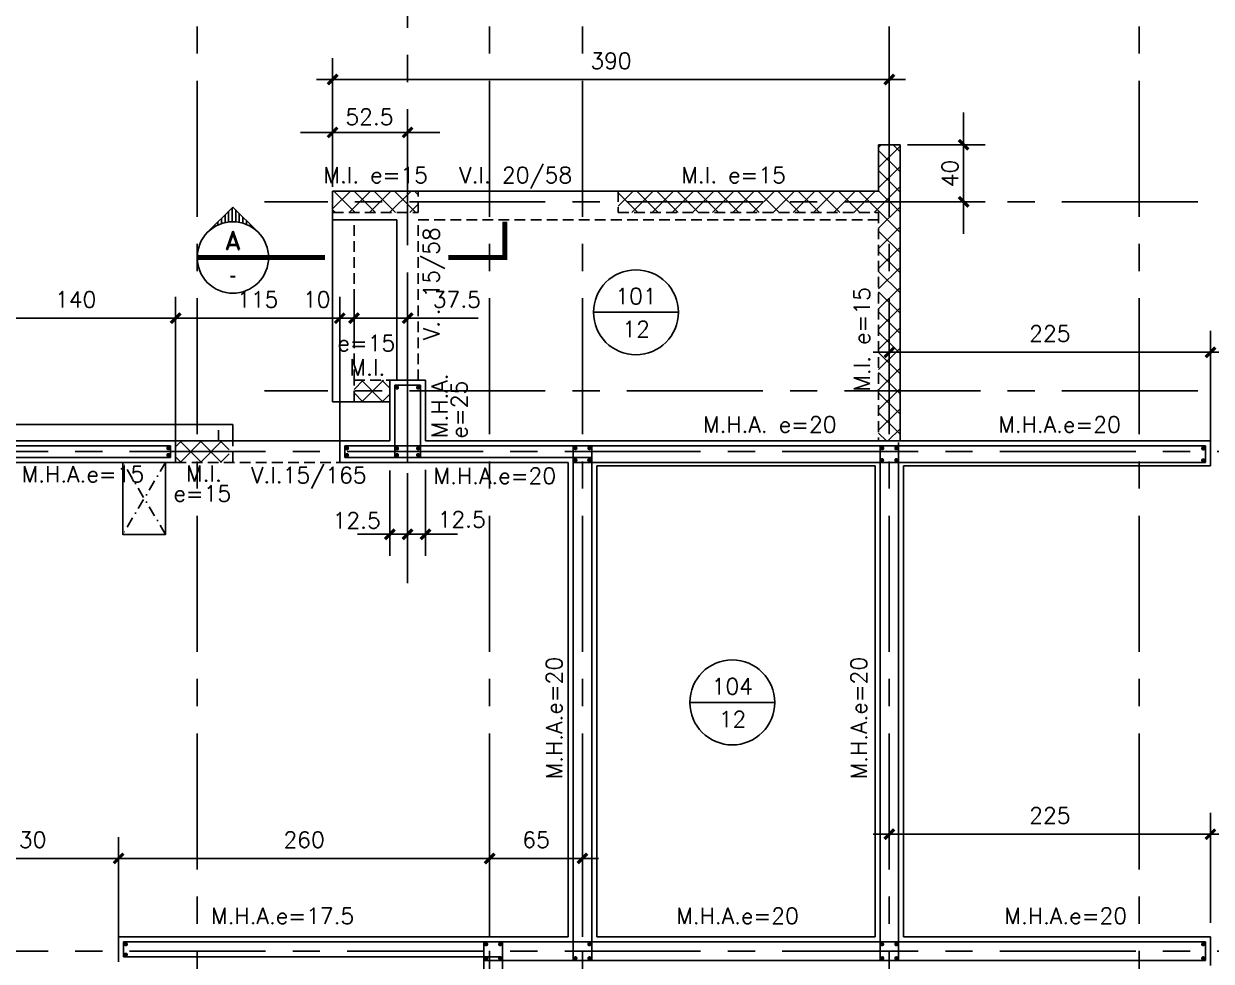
# Model space of a CAD drawing. Header units: millimetres. Extents: x -656851 to -651781, y 88238 to 91301.
# Drawn here: x -654721 to -653889, y 90301 to 90958 of the extents above; entities that cross this region are included whole.
import ezdxf
from ezdxf.enums import TextEntityAlignment as Align

# ---------------------------------------------------------------- set-up
doc = ezdxf.new("R2010")
doc.units = ezdxf.units.MM
doc.header["$LTSCALE"] = 30
for name, pattern in [('CENTER', [50.8, 31.75, -6.35, 6.35, -6.35]), ('DASHDOT', [1, 0.5, -0.25, 0, -0.25]), ('DASHED', [0.75, 0.5, -0.25]), ('HIDDEN', [0.375, 0.25, -0.125])]:
    doc.linetypes.add(name, pattern=pattern)
for name, color, linetype in [('BORDE DE LOSAS', 3, 'Continuous'), ('CONTORNOS', 3, 'Continuous'), ('COTAS', 5, 'Continuous'), ('COTAS1', 2, 'Continuous'), ('EJES', 1, 'CENTER'), ('HATCH2', 1, 'HIDDEN'), ('MALLA', 1, 'Continuous'), ('MUROS', 5, 'Continuous'), ('SEGMENTOS1', 2, 'DASHED'), ('TEXTOS1', 9, 'Continuous'), ('VANOS', 8, 'DASHDOT'), ('VIGAS', 3, 'Continuous')]:
    doc.layers.add(name, color=color, linetype=linetype)
doc.styles.add('ROMAND', font='romand')
doc.styles.add('ROMANS', font='romans')
doc.styles.get("Standard").update_dxf_attribs({"font": 'techl___.ttf'})
doc.dimstyles.new('ING-50', dxfattribs={"dimscale": 5, "dimtxt": 2.25, "dimasz": 2.25, "dimexe": 3, "dimexo": 0, "dimgap": 1.5, "dimtad": 1, "dimdec": 1, "dimzin": 12, "dimdsep": 46, "dimtxsty": 'ROMANS', "dimblk1": 'TICK1', "dimblk2": 'TICK1', "dimsah": 1, "dimcen": 0.09, "dimclrd": 2, "dimclre": 1, "dimclrt": 3, "dimadec": 1, "dimazin": 3, "dimtfac": 1, "dimtdec": 1, "dimtix": 1, "dimtmove": 2, "dimatfit": 3, "dimfxl": 3, "dimtolj": 1, "dimtzin": 12, "dimarcsym": 0})
pattern_1 = [(45, (0, 0), (-7.07106781, 7.07106781), []), (135, (0, 0), (-7.07106781, -7.07106781), [])]

# ---------------------------------------------------------------- blocks, each defined once
blk = doc.blocks.new('TICK1')
at = {"color": 2}
for points in [[(0, 0), (-1, 0)], [(0, 0), (1, 0)]]:
    blk.add_lwpolyline(points, dxfattribs=at)
at = {"color": 2, "const_width": 0.2}
blk.add_lwpolyline([(-0.3, -0.3), (0.3, 0.3)], dxfattribs=at)
blk = doc.blocks.new('*D59')
at = {"layer": 'COTAS', "color": 1, "lineweight": -2, "ltscale": 0.5}
for p, q in [((-654784.71, 90339.31), (-654784.71, 90388.28)), ((-654654.71, 90318.25), (-654654.71, 90388.28))]:
    blk.add_line(p, q, dxfattribs=at)
at = {"layer": 'COTAS', "color": 2, "lineweight": -2, "ltscale": 0.5}
blk.add_line((-654665.96, 90373.28), (-654773.46, 90373.28), dxfattribs=at)
at = {"layer": 'Defpoints', "color": 0, "ltscale": 0.5}
for p in [(-654784.71, 90373.28), (-654784.71, 90339.31), (-654654.71, 90318.25)]:
    blk.add_point(p, dxfattribs=at)
at = {"layer": 'COTAS', "color": 2, "lineweight": -2, "ltscale": 0.5, "xscale": 11.25, "yscale": 11.25, "zscale": 11.25, "rotation": 180}
blk.add_blockref('TICK1', (-654784.71, 90373.28), dxfattribs=at)
at = {"layer": 'COTAS', "color": 2, "lineweight": -2, "ltscale": 0.5, "xscale": 11.25, "yscale": 11.25, "zscale": 11.25}
blk.add_blockref('TICK1', (-654654.71, 90373.28), dxfattribs=at)
at = {"layer": 'COTAS', "color": 3, "ltscale": 0.5, "insert": (-654719.71, 90386.4), "char_height": 11.25, "attachment_point": 5, "style": 'ROMANS'}
blk.add_mtext('\\A1;130', dxfattribs=at)
blk = doc.blocks.new('*D60')
at = {"layer": 'COTAS', "color": 1, "lineweight": -2, "ltscale": 0.5}
for p, q in [((-654654.71, 90318.25), (-654654.71, 90388.28)), ((-654394.71, 90318.25), (-654394.71, 90388.28))]:
    blk.add_line(p, q, dxfattribs=at)
at = {"layer": 'COTAS', "color": 2, "lineweight": -2, "ltscale": 0.5}
blk.add_line((-654643.46, 90373.28), (-654405.96, 90373.28), dxfattribs=at)
at = {"layer": 'Defpoints', "color": 0, "ltscale": 0.5}
for p in [(-654394.71, 90373.28), (-654654.71, 90318.25), (-654394.71, 90318.25)]:
    blk.add_point(p, dxfattribs=at)
at = {"layer": 'COTAS', "color": 2, "lineweight": -2, "ltscale": 0.5, "xscale": 11.25, "yscale": 11.25, "zscale": 11.25, "rotation": 180}
blk.add_blockref('TICK1', (-654654.71, 90373.28), dxfattribs=at)
at = {"layer": 'COTAS', "color": 2, "lineweight": -2, "ltscale": 0.5, "xscale": 11.25, "yscale": 11.25, "zscale": 11.25}
blk.add_blockref('TICK1', (-654394.71, 90373.28), dxfattribs=at)
at = {"layer": 'COTAS', "color": 3, "ltscale": 0.5, "insert": (-654524.71, 90386.4), "char_height": 11.25, "attachment_point": 5, "style": 'ROMANS'}
blk.add_mtext('\\A1;260', dxfattribs=at)
blk = doc.blocks.new('*D61')
at = {"layer": 'COTAS', "color": 1, "lineweight": -2, "ltscale": 0.5}
for p, q in [((-654394.71, 90318.25), (-654394.71, 90388.28)), ((-654329.71, 90318.25), (-654329.71, 90388.28))]:
    blk.add_line(p, q, dxfattribs=at)
at = {"layer": 'COTAS', "color": 2, "lineweight": -2, "ltscale": 0.5}
blk.add_line((-654340.96, 90373.28), (-654383.46, 90373.28), dxfattribs=at)
at = {"layer": 'Defpoints', "color": 0, "ltscale": 0.5}
for p in [(-654394.71, 90373.28), (-654394.71, 90318.25), (-654329.71, 90318.25)]:
    blk.add_point(p, dxfattribs=at)
at = {"layer": 'COTAS', "color": 2, "lineweight": -2, "ltscale": 0.5, "xscale": 11.25, "yscale": 11.25, "zscale": 11.25, "rotation": 180}
blk.add_blockref('TICK1', (-654394.71, 90373.28), dxfattribs=at)
at = {"layer": 'COTAS', "color": 2, "lineweight": -2, "ltscale": 0.5, "xscale": 11.25, "yscale": 11.25, "zscale": 11.25}
blk.add_blockref('TICK1', (-654329.71, 90373.28), dxfattribs=at)
at = {"layer": 'COTAS', "color": 3, "ltscale": 0.5, "insert": (-654362.21, 90386.4), "char_height": 11.25, "attachment_point": 5, "style": 'ROMANS'}
blk.add_mtext('\\A1;65', dxfattribs=at)
blk = doc.blocks.new('*D62')
at = {"layer": 'COTAS', "color": 1, "lineweight": -2, "ltscale": 0.5}
for p, q in [((-654499.71, 90665.75), (-654499.71, 90766.75)), ((-654489.71, 90746.22), (-654489.71, 90766.75))]:
    blk.add_line(p, q, dxfattribs=at)
at = {"layer": 'COTAS', "color": 2, "lineweight": -2, "ltscale": 0.5}
for p, q in [((-654510.96, 90751.75), (-654522.21, 90751.75)), ((-654489.71, 90751.75), (-654499.71, 90751.75)), ((-654478.46, 90751.75), (-654467.21, 90751.75))]:
    blk.add_line(p, q, dxfattribs=at)
at = {"layer": 'Defpoints', "color": 0, "ltscale": 0.5}
for p in [(-654499.71, 90751.75), (-654489.71, 90746.22), (-654499.71, 90665.75)]:
    blk.add_point(p, dxfattribs=at)
at = {"layer": 'COTAS', "color": 2, "lineweight": -2, "ltscale": 0.5, "xscale": 11.25, "yscale": 11.25, "zscale": 11.25}
blk.add_blockref('TICK1', (-654499.71, 90751.75), dxfattribs=at)
at = {"layer": 'COTAS', "color": 2, "lineweight": -2, "ltscale": 0.5, "xscale": 11.25, "yscale": 11.25, "zscale": 11.25, "rotation": 180}
blk.add_blockref('TICK1', (-654489.71, 90751.75), dxfattribs=at)
at = {"layer": 'COTAS', "color": 3, "ltscale": 0.5, "insert": (-654515.91, 90764.88), "char_height": 11.25, "attachment_point": 5, "style": 'ROMANS'}
blk.add_mtext('\\A1;10', dxfattribs=at)
blk = doc.blocks.new('*D63')
at = {"layer": 'COTAS', "color": 1, "lineweight": -2, "ltscale": 0.5}
for p, q in [((-654614.71, 90665.75), (-654614.71, 90766.75)), ((-654499.71, 90668.25), (-654499.71, 90766.75))]:
    blk.add_line(p, q, dxfattribs=at)
at = {"layer": 'COTAS', "color": 2, "lineweight": -2, "ltscale": 0.5}
blk.add_line((-654510.96, 90751.75), (-654603.46, 90751.75), dxfattribs=at)
at = {"layer": 'Defpoints', "color": 0, "ltscale": 0.5}
for p in [(-654614.71, 90751.75), (-654499.71, 90668.25), (-654614.71, 90665.75)]:
    blk.add_point(p, dxfattribs=at)
at = {"layer": 'COTAS', "color": 2, "lineweight": -2, "ltscale": 0.5, "xscale": 11.25, "yscale": 11.25, "zscale": 11.25, "rotation": 180}
blk.add_blockref('TICK1', (-654614.71, 90751.75), dxfattribs=at)
at = {"layer": 'COTAS', "color": 2, "lineweight": -2, "ltscale": 0.5, "xscale": 11.25, "yscale": 11.25, "zscale": 11.25}
blk.add_blockref('TICK1', (-654499.71, 90751.75), dxfattribs=at)
at = {"layer": 'COTAS', "color": 3, "ltscale": 0.5, "insert": (-654557.21, 90764.88), "char_height": 11.25, "attachment_point": 5, "style": 'ROMANS'}
blk.add_mtext('\\A1;115', dxfattribs=at)
blk = doc.blocks.new('*D64')
at = {"layer": 'COTAS', "color": 1, "lineweight": -2, "ltscale": 0.5}
for p, q in [((-654754.71, 90665.75), (-654754.71, 90766.75)), ((-654614.71, 90665.75), (-654614.71, 90766.75))]:
    blk.add_line(p, q, dxfattribs=at)
at = {"layer": 'COTAS', "color": 2, "lineweight": -2, "ltscale": 0.5}
blk.add_line((-654743.46, 90751.75), (-654625.96, 90751.75), dxfattribs=at)
at = {"layer": 'Defpoints', "color": 0, "ltscale": 0.5}
for p in [(-654614.71, 90751.75), (-654754.71, 90665.75), (-654614.71, 90665.75)]:
    blk.add_point(p, dxfattribs=at)
at = {"layer": 'COTAS', "color": 2, "lineweight": -2, "ltscale": 0.5, "xscale": 11.25, "yscale": 11.25, "zscale": 11.25, "rotation": 180}
blk.add_blockref('TICK1', (-654754.71, 90751.75), dxfattribs=at)
at = {"layer": 'COTAS', "color": 2, "lineweight": -2, "ltscale": 0.5, "xscale": 11.25, "yscale": 11.25, "zscale": 11.25}
blk.add_blockref('TICK1', (-654614.71, 90751.75), dxfattribs=at)
at = {"layer": 'COTAS', "color": 3, "ltscale": 0.5, "insert": (-654684.71, 90764.88), "char_height": 11.25, "attachment_point": 5, "style": 'ROMANS'}
blk.add_mtext('\\A1;140', dxfattribs=at)
blk = doc.blocks.new('*D109')
at = {"layer": 'COTAS', "color": 1, "lineweight": -2, "ltscale": 0.5}
for p, q in [((-654114.71, 90953.69), (-654114.71, 90903.97)), ((-654504.71, 90843.85), (-654504.71, 90933.97))]:
    blk.add_line(p, q, dxfattribs=at)
at = {"layer": 'COTAS', "color": 2, "lineweight": -2, "ltscale": 0.5}
blk.add_line((-654125.96, 90918.97), (-654493.46, 90918.97), dxfattribs=at)
at = {"layer": 'Defpoints', "color": 0, "ltscale": 0.5}
for p in [(-654114.71, 90953.69), (-654504.71, 90918.97), (-654504.71, 90843.85)]:
    blk.add_point(p, dxfattribs=at)
at = {"layer": 'COTAS', "color": 2, "lineweight": -2, "ltscale": 0.5, "xscale": 11.25, "yscale": 11.25, "zscale": 11.25, "rotation": 180}
blk.add_blockref('TICK1', (-654504.71, 90918.97), dxfattribs=at)
at = {"layer": 'COTAS', "color": 2, "lineweight": -2, "ltscale": 0.5, "xscale": 11.25, "yscale": 11.25, "zscale": 11.25}
blk.add_blockref('TICK1', (-654114.71, 90918.97), dxfattribs=at)
at = {"layer": 'COTAS', "color": 3, "ltscale": 0.5, "insert": (-654309.71, 90932.1), "char_height": 11.25, "attachment_point": 5, "style": 'ROMANS'}
blk.add_mtext('\\A1;390', dxfattribs=at)
blk = doc.blocks.new('*D112')
at = {"layer": 'COTAS1', "color": 1, "lineweight": -2}
for p, q in [((-654504.71, 90872.16), (-654504.71, 90896.89)), ((-654452.21, 90872.16), (-654452.21, 90896.89))]:
    blk.add_line(p, q, dxfattribs=at)
at = {"layer": 'COTAS1', "color": 2, "lineweight": -2}
for p, q in [((-654515.96, 90881.89), (-654527.21, 90881.89)), ((-654452.21, 90881.89), (-654504.71, 90881.89)), ((-654440.96, 90881.89), (-654429.71, 90881.89))]:
    blk.add_line(p, q, dxfattribs=at)
at = {"layer": 'Defpoints', "color": 0}
for p in [(-654504.71, 90881.89), (-654504.71, 90872.16), (-654452.21, 90872.16)]:
    blk.add_point(p, dxfattribs=at)
at = {"layer": 'COTAS1', "color": 2, "lineweight": -2, "xscale": 11.25, "yscale": 11.25, "zscale": 11.25}
blk.add_blockref('TICK1', (-654504.71, 90881.89), dxfattribs=at)
at = {"layer": 'COTAS1', "color": 2, "lineweight": -2, "xscale": 11.25, "yscale": 11.25, "zscale": 11.25, "rotation": 180}
blk.add_blockref('TICK1', (-654452.21, 90881.89), dxfattribs=at)
at = {"layer": 'COTAS1', "color": 3, "insert": (-654478.93, 90892.76), "char_height": 11.25, "attachment_point": 5, "style": 'ROMANS'}
blk.add_mtext('\\A1;52.5', dxfattribs=at)
blk = doc.blocks.new('*D113')
at = {"layer": 'COTAS', "color": 2, "lineweight": -2}
for p, q in [((-654062.66, 90884.5), (-654062.66, 90895.75)), ((-654062.66, 90873.25), (-654062.66, 90833.25)), ((-654062.66, 90822), (-654062.66, 90810.75))]:
    blk.add_line(p, q, dxfattribs=at)
at = {"layer": 'COTAS', "color": 1, "lineweight": -2}
for p, q in [((-654102.03, 90873.25), (-654047.66, 90873.25)), ((-654075.69, 90833.25), (-654047.66, 90833.25))]:
    blk.add_line(p, q, dxfattribs=at)
at = {"layer": 'Defpoints', "color": 0}
for p in [(-654102.03, 90873.25), (-654075.69, 90833.25), (-654062.66, 90833.25)]:
    blk.add_point(p, dxfattribs=at)
at = {"layer": 'COTAS', "color": 2, "lineweight": -2, "xscale": 11.25, "yscale": 11.25, "zscale": 11.25}
for p, rotation in [((-654062.66, 90873.25), 270), ((-654062.66, 90833.25), 90)]:
    blk.add_blockref('TICK1', p, dxfattribs=dict(at, rotation=rotation))
at = {"layer": 'COTAS', "color": 3, "insert": (-654072.21, 90853.13), "char_height": 11.25, "attachment_point": 5, "rotation": 90, "style": 'ROMANS'}
blk.add_mtext('\\A1;40', dxfattribs=at)
blk = doc.blocks.new('*D115')
at = {"layer": 'COTAS1', "color": 1, "lineweight": -2, "ltscale": 0.5}
for p, q in [((-654489.71, 90737.3), (-654489.71, 90766.75)), ((-654452.21, 90736.44), (-654452.21, 90766.75))]:
    blk.add_line(p, q, dxfattribs=at)
at = {"layer": 'COTAS1', "color": 2, "lineweight": -2, "ltscale": 0.5}
for p, q in [((-654500.96, 90751.75), (-654512.21, 90751.75)), ((-654489.71, 90751.75), (-654452.21, 90751.75)), ((-654440.96, 90751.75), (-654429.71, 90751.75))]:
    blk.add_line(p, q, dxfattribs=at)
at = {"layer": 'Defpoints', "color": 0, "ltscale": 0.5}
for p in [(-654452.21, 90751.75), (-654489.71, 90737.3), (-654452.21, 90736.44)]:
    blk.add_point(p, dxfattribs=at)
at = {"layer": 'COTAS1', "color": 2, "lineweight": -2, "ltscale": 0.5, "xscale": 11.25, "yscale": 11.25, "zscale": 11.25}
blk.add_blockref('TICK1', (-654489.71, 90751.75), dxfattribs=at)
at = {"layer": 'COTAS1', "color": 2, "lineweight": -2, "ltscale": 0.5, "xscale": 11.25, "yscale": 11.25, "zscale": 11.25, "rotation": 180}
blk.add_blockref('TICK1', (-654452.21, 90751.75), dxfattribs=at)
at = {"layer": 'COTAS1', "color": 3, "ltscale": 0.5, "insert": (-654417.7, 90764.88), "char_height": 11.25, "attachment_point": 5, "style": 'ROMANS'}
blk.add_mtext('\\A1;37.5', dxfattribs=at)
blk = doc.blocks.new('*D124')
at = {"layer": 'COTAS', "color": 1, "lineweight": -2}
for p, q in [((-654114.71, 90712.37), (-654114.71, 90742.84)), ((-653889.71, 90665.75), (-653889.71, 90742.84))]:
    blk.add_line(p, q, dxfattribs=at)
at = {"layer": 'COTAS', "color": 2, "lineweight": -2}
blk.add_line((-654103.46, 90727.84), (-653900.96, 90727.84), dxfattribs=at)
at = {"layer": 'Defpoints', "color": 0}
for p in [(-653889.71, 90727.84), (-654114.71, 90712.37), (-653889.71, 90665.75)]:
    blk.add_point(p, dxfattribs=at)
at = {"layer": 'COTAS', "color": 2, "lineweight": -2, "xscale": 11.25, "yscale": 11.25, "zscale": 11.25, "rotation": 180}
blk.add_blockref('TICK1', (-654114.71, 90727.84), dxfattribs=at)
at = {"layer": 'COTAS', "color": 2, "lineweight": -2, "xscale": 11.25, "yscale": 11.25, "zscale": 11.25}
blk.add_blockref('TICK1', (-653889.71, 90727.84), dxfattribs=at)
at = {"layer": 'COTAS', "color": 3, "insert": (-654002.21, 90740.96), "char_height": 11.25, "attachment_point": 5, "style": 'ROMANS'}
blk.add_mtext('\\A1;225', dxfattribs=at)
blk = doc.blocks.new('*D125')
at = {"layer": 'COTAS', "color": 1, "lineweight": -2}
for p, q in [((-654114.71, 90374.81), (-654114.71, 90405.28)), ((-653889.71, 90328.2), (-653889.71, 90405.28))]:
    blk.add_line(p, q, dxfattribs=at)
at = {"layer": 'COTAS', "color": 2, "lineweight": -2}
blk.add_line((-654103.46, 90390.28), (-653900.96, 90390.28), dxfattribs=at)
at = {"layer": 'Defpoints', "color": 0}
for p in [(-653889.71, 90390.28), (-654114.71, 90374.81), (-653889.71, 90328.2)]:
    blk.add_point(p, dxfattribs=at)
at = {"layer": 'COTAS', "color": 2, "lineweight": -2, "xscale": 11.25, "yscale": 11.25, "zscale": 11.25, "rotation": 180}
blk.add_blockref('TICK1', (-654114.71, 90390.28), dxfattribs=at)
at = {"layer": 'COTAS', "color": 2, "lineweight": -2, "xscale": 11.25, "yscale": 11.25, "zscale": 11.25}
blk.add_blockref('TICK1', (-653889.71, 90390.28), dxfattribs=at)
at = {"layer": 'COTAS', "color": 3, "insert": (-654002.21, 90403.4), "char_height": 11.25, "attachment_point": 5, "style": 'ROMANS'}
blk.add_mtext('\\A1;225', dxfattribs=at)
blk = doc.blocks.new('losa-ne')
at = {"color": 5, "linetype": 'Continuous'}
blk.add_line((-29.75, 0), (29.75, 0), dxfattribs=at)
at = {"color": 3, "linetype": 'Continuous'}
blk.add_circle((0, 0), 29.75, dxfattribs=at)
at = {"color": 3, "linetype": 'Continuous', "style": 'ROMANS'}
for tag, p in [('N%%DL', (0.04, 5.64)), ('ESP', (0.16, -17.44))]:
    blk.add_attdef(tag, text='', height=11.25, dxfattribs=at).set_placement(p, align=Align.CENTER)
blk = doc.blocks.new('*X137')
at = {"color": 0}
for p, q in [((2590, 1330.49), (2590, 1340.36)), ((2582.5, 1329.19), (2582.5, 1332.86)), ((2585, 1329.89), (2585, 1335.36)), ((2587.5, 1330.32), (2587.5, 1337.86)), ((2592.5, 1330.42), (2592.5, 1338.86)), ((2595, 1330.09), (2595, 1336.36)), ((2597.5, 1329.5), (2597.5, 1333.86)), ((2600, 1328.62), (2600, 1331.36)), ((2575, 1325.12), (2575, 1325.36)), ((2577.5, 1326.85), (2577.5, 1327.86)), ((2580, 1328.19), (2580, 1330.36)), ((2602.5, 1327.43), (2602.5, 1328.86)), ((2605, 1325.87), (2605, 1326.36)), ((2607.5, 1323.83), (2607.5, 1323.86))]:
    blk.add_line(p, q, dxfattribs=at)
blk = doc.blocks.new('corte3')
at = {"color": 2, "linetype": 'Continuous'}
for p, q in [((-17.68, 17.68), (0, 35.36)), ((0, 35.36), (17.68, 17.68))]:
    blk.add_line(p, q, dxfattribs=at)
at = {"color": 2, "linetype": 'Continuous', "const_width": 3.5}
blk.add_lwpolyline([(-25, 0), (64.64, 0)], dxfattribs=at)
at = {"color": 2, "linetype": 'Continuous'}
blk.add_arc((0, 0), 25, 45, 135, dxfattribs=at)
at = {"color": 1, "linetype": 'Continuous'}
blk.add_arc((0, 0), 25, 135, 45, dxfattribs=at)
at = {"color": 2, "linetype": 'Continuous'}
blk.add_blockref('*X137', (-2590.5, -1305.5), dxfattribs=at)
at = {"color": 3, "linetype": 'Continuous', "style": 'ROMAND'}
blk.add_attdef('A', text='', height=13, dxfattribs=at).set_placement((0, 12), align=Align.MIDDLE)
at = {"color": 3, "linetype": 'Continuous'}
blk.add_attdef('-', text='', height=13, dxfattribs=at).set_placement((0, -12), align=Align.MIDDLE)
blk = doc.blocks.new('*D229')
at = {"layer": 'COTAS1', "color": 1, "lineweight": -2}
for p, q in [((-654504.71, 90872.16), (-654504.71, 90896.89)), ((-654452.21, 90872.16), (-654452.21, 90896.89))]:
    blk.add_line(p, q, dxfattribs=at)
at = {"layer": 'COTAS1', "color": 2, "lineweight": -2}
for p, q in [((-654515.96, 90881.89), (-654527.21, 90881.89)), ((-654452.21, 90881.89), (-654504.71, 90881.89)), ((-654440.96, 90881.89), (-654429.71, 90881.89))]:
    blk.add_line(p, q, dxfattribs=at)
at = {"layer": 'Defpoints', "color": 0}
for p in [(-654504.71, 90881.89), (-654504.71, 90872.16), (-654452.21, 90872.16)]:
    blk.add_point(p, dxfattribs=at)
at = {"layer": 'COTAS1', "color": 2, "lineweight": -2, "xscale": 11.25, "yscale": 11.25, "zscale": 11.25}
blk.add_blockref('TICK1', (-654504.71, 90881.89), dxfattribs=at)
at = {"layer": 'COTAS1', "color": 2, "lineweight": -2, "xscale": 11.25, "yscale": 11.25, "zscale": 11.25, "rotation": 180}
blk.add_blockref('TICK1', (-654452.21, 90881.89), dxfattribs=at)
at = {"layer": 'COTAS1', "color": 3, "insert": (-654478.93, 90892.76), "char_height": 11.25, "attachment_point": 5, "style": 'ROMANS'}
blk.add_mtext('\\A1;52.5', dxfattribs=at)
blk = doc.blocks.new('*D230')
at = {"layer": 'COTAS', "color": 1, "lineweight": -2}
for p, q in [((-654452.21, 90643.29), (-654452.21, 90585.33)), ((-654439.71, 90645.56), (-654439.71, 90585.33))]:
    blk.add_line(p, q, dxfattribs=at)
at = {"layer": 'COTAS', "color": 2, "lineweight": -2}
for p, q in [((-654463.46, 90600.33), (-654474.71, 90600.33)), ((-654452.21, 90600.33), (-654439.71, 90600.33)), ((-654428.46, 90600.33), (-654417.21, 90600.33))]:
    blk.add_line(p, q, dxfattribs=at)
at = {"layer": 'Defpoints', "color": 0}
for p in [(-654452.21, 90643.29), (-654439.71, 90645.56), (-654439.71, 90600.33)]:
    blk.add_point(p, dxfattribs=at)
at = {"layer": 'COTAS', "color": 2, "lineweight": -2, "xscale": 11.25, "yscale": 11.25, "zscale": 11.25}
blk.add_blockref('TICK1', (-654452.21, 90600.33), dxfattribs=at)
at = {"layer": 'COTAS', "color": 2, "lineweight": -2, "xscale": 11.25, "yscale": 11.25, "zscale": 11.25, "rotation": 180}
blk.add_blockref('TICK1', (-654439.71, 90600.33), dxfattribs=at)
at = {"layer": 'COTAS', "color": 3, "insert": (-654414.31, 90610.75), "char_height": 11.25, "attachment_point": 5, "style": 'ROMANS'}
blk.add_mtext('\\A1;12.5', dxfattribs=at)
blk = doc.blocks.new('*D231')
at = {"layer": 'COTAS', "color": 1, "lineweight": -2}
for p, q in [((-654464.71, 90645.05), (-654464.71, 90585.33)), ((-654452.21, 90632.8), (-654452.21, 90585.33))]:
    blk.add_line(p, q, dxfattribs=at)
at = {"layer": 'COTAS', "color": 2, "lineweight": -2}
for p, q in [((-654475.96, 90600.33), (-654487.21, 90600.33)), ((-654464.71, 90600.33), (-654452.21, 90600.33)), ((-654440.96, 90600.33), (-654429.71, 90600.33))]:
    blk.add_line(p, q, dxfattribs=at)
at = {"layer": 'Defpoints', "color": 0}
for p in [(-654464.71, 90645.05), (-654452.21, 90632.8), (-654452.21, 90600.33)]:
    blk.add_point(p, dxfattribs=at)
at = {"layer": 'COTAS', "color": 2, "lineweight": -2, "xscale": 11.25, "yscale": 11.25, "zscale": 11.25}
blk.add_blockref('TICK1', (-654464.71, 90600.33), dxfattribs=at)
at = {"layer": 'COTAS', "color": 2, "lineweight": -2, "xscale": 11.25, "yscale": 11.25, "zscale": 11.25, "rotation": 180}
blk.add_blockref('TICK1', (-654452.21, 90600.33), dxfattribs=at)
at = {"layer": 'COTAS', "color": 3, "insert": (-654487.88, 90610.11), "char_height": 11.25, "attachment_point": 5, "style": 'ROMANS'}
blk.add_mtext('\\A1;12.5', dxfattribs=at)

msp = doc.modelspace()

# ---------------------------------------------------------------- hatches: boundary and pattern name
at = {"layer": 'HATCH2'}
h = msp.add_hatch(dxfattribs=at)
h.set_pattern_fill('_USER', color=256, scale=10, angle=45, style=0, double=1, pattern_type=0)
h.set_pattern_definition(pattern_1)
h.paths.add_polyline_path([(-654114.715, 90873.253), (-654122.215, 90873.253), (-654122.215, 90840.753), (-654304.715, 90840.753), (-654304.715, 90833.253), (-654114.715, 90833.253)])
h.paths.add_polyline_path([(-654107.215, 90873.253), (-654114.715, 90873.253), (-654114.715, 90833.253), (-654107.215, 90833.253)])
h.paths.add_polyline_path([(-654114.715, 90833.253), (-654304.715, 90833.253), (-654304.715, 90825.753), (-654122.215, 90825.753), (-654122.215, 90703.753), (-654114.715, 90703.753)])
h.paths.add_polyline_path([(-654107.215, 90833.253), (-654114.715, 90833.253), (-654114.715, 90703.753), (-654107.215, 90703.753)])
h.paths.add_polyline_path([(-654107.215, 90703.753), (-654114.715, 90703.753), (-654114.715, 90665.753), (-654107.215, 90665.753)])
h.paths.add_polyline_path([(-654114.715, 90703.753), (-654122.215, 90703.753), (-654122.215, 90665.753), (-654114.715, 90665.753)])
h = msp.add_hatch(dxfattribs=at)
h.set_pattern_fill('_USER', color=256, scale=10, angle=45, style=0, double=1, pattern_type=0)
h.set_pattern_definition(pattern_1)
h.paths.add_polyline_path([(-654452.215, 90840.753), (-654504.715, 90840.753), (-654504.715, 90833.253), (-654452.215, 90833.253)])
h.paths.add_polyline_path([(-654452.215, 90833.253), (-654504.715, 90833.253), (-654504.715, 90825.753), (-654459.715, 90825.753), (-654452.215, 90825.753)])
h.paths.add_polyline_path([(-654444.715, 90840.753), (-654452.215, 90840.753), (-654452.215, 90833.253), (-654444.715, 90833.253)])
h.paths.add_polyline_path([(-654444.715, 90833.253), (-654452.215, 90833.253), (-654452.215, 90825.753), (-654444.715, 90825.753)])
h = msp.add_hatch(dxfattribs=at)
h.set_pattern_fill('_USER', color=256, scale=10, angle=45, style=0, double=1, pattern_type=0)
h.set_pattern_definition(pattern_1)
h.paths.add_polyline_path([(-654464.715, 90700.753), (-654489.715, 90700.753), (-654489.715, 90693.253), (-654464.715, 90693.253)])
h.paths.add_polyline_path([(-654464.715, 90708.253), (-654489.715, 90708.253), (-654489.715, 90700.753), (-654464.715, 90700.753)])
h = msp.add_hatch(dxfattribs=at)
h.set_pattern_fill('_USER', color=256, scale=10, angle=45, style=0, double=1, pattern_type=0)
h.set_pattern_definition(pattern_1)
h.paths.add_polyline_path([(-654599.715, 90658.253), (-654614.715, 90658.253), (-654614.715, 90650.753), (-654599.715, 90650.753)])
h.paths.add_polyline_path([(-654599.715, 90665.753), (-654614.715, 90665.753), (-654614.715, 90658.253), (-654599.715, 90658.253)])
h.paths.add_polyline_path([(-654577.215, 90665.753), (-654599.715, 90665.753), (-654599.715, 90658.253), (-654577.215, 90658.253)])
h.paths.add_polyline_path([(-654577.215, 90658.253), (-654599.715, 90658.253), (-654599.715, 90650.753), (-654577.215, 90650.753)])

# ---------------------------------------------------------------- linework, layer by layer
at = {"color": 2, "const_width": 3.513}
msp.add_lwpolyline([(-654423.603, 90794.261), (-654384.07, 90794.261), (-654384.07, 90819.374)], dxfattribs=at)
at = {"layer": 'BORDE DE LOSAS', "ltscale": 0.5}
for p, q in [((-654122.215, 90840.753), (-654122.215, 90873.253)), ((-654122.215, 90873.253), (-654107.215, 90873.253)), ((-654107.215, 90665.753), (-654107.215, 90873.253)), ((-654122.215, 90840.753), (-654504.715, 90840.753)), ((-654504.715, 90840.753), (-654504.715, 90693.253)), ((-654459.715, 90820.753), (-654504.715, 90820.753)), ((-654459.715, 90708.253), (-654459.715, 90820.753)), ((-654504.715, 90693.253), (-654464.715, 90693.253))]:
    msp.add_line(p, q, dxfattribs=at)
at = {"layer": 'BORDE DE LOSAS', "ltscale": 0.2}
msp.add_lwpolyline([(-654651.715, 90650.753), (-654621.715, 90650.753), (-654621.715, 90600.253), (-654651.715, 90600.253)], close=True, dxfattribs=at)
at = {"layer": 'COTAS1', "ltscale": 0.5}
msp.add_line((-654484.09, 90751.753), (-654402.865, 90751.753), dxfattribs=at)
at = {"layer": 'EJES', "ltscale": 0.1}
for p, q in [((-654599.715, 91222.892), (-654599.715, 88448.253)), ((-654394.715, 91222.892), (-654394.715, 88448.253)), ((-654329.715, 91222.892), (-654329.715, 88448.253)), ((-654114.715, 91222.892), (-654114.715, 88448.253)), ((-653939.715, 91222.892), (-653939.715, 88448.253)), ((-654452.215, 91202.892), (-654452.215, 90566.124)), ((-653136.5, 90833.253), (-654552.441, 90833.253)), ((-653136.5, 90700.753), (-654552.441, 90700.753)), ((-656780.536, 90658.253), (-653137.403, 90658.253)), ((-656780.536, 90308.253), (-653137.403, 90308.253))]:
    msp.add_line(p, q, dxfattribs=at)
at = {"layer": 'MALLA', "ltscale": 0.5}
for p, q in [((-654461.215, 90704.753), (-654461.215, 90654.253)), ((-654443.215, 90704.753), (-654461.215, 90704.753)), ((-654443.215, 90696.753), (-654443.215, 90704.753)), ((-654443.215, 90654.253), (-654443.215, 90702.253)), ((-654618.215, 90662.253), (-654751.215, 90662.253)), ((-654618.215, 90654.253), (-654618.215, 90662.253)), ((-653893.215, 90662.253), (-654496.215, 90662.253)), ((-654496.215, 90662.253), (-654496.215, 90654.253)), ((-654323.215, 90662.253), (-654336.215, 90662.253)), ((-654336.215, 90662.253), (-654336.215, 90301.753)), ((-654336.215, 90659.753), (-654336.215, 90651.753)), ((-654323.215, 90301.753), (-654323.215, 90662.253)), ((-654121.215, 90662.253), (-654121.215, 90301.753)), ((-654108.215, 90654.253), (-654108.215, 90664.753)), ((-654108.215, 90301.753), (-654108.215, 90662.253)), ((-654108.215, 90651.753), (-654108.215, 90662.253)), ((-653893.215, 90650.753), (-653893.215, 90662.253)), ((-654751.215, 90654.253), (-654618.215, 90654.253)), ((-654496.215, 90654.253), (-654323.215, 90654.253)), ((-654461.215, 90654.253), (-654443.215, 90654.253)), ((-654336.215, 90650.753), (-653893.215, 90650.753)), ((-654323.215, 90314.753), (-654651.215, 90314.753)), ((-654651.215, 90314.753), (-654651.215, 90304.253)), ((-653893.215, 90314.753), (-654398.715, 90314.753)), ((-654398.715, 90314.753), (-654398.715, 90301.753)), ((-654390.715, 90314.753), (-654398.715, 90314.753)), ((-654398.715, 90314.753), (-654398.715, 89801.753)), ((-654385.715, 90074.253), (-654385.715, 90314.753)), ((-654323.215, 90304.253), (-654323.215, 90314.753)), ((-654108.215, 90301.753), (-654108.215, 90314.753)), ((-654108.215, 90301.753), (-654108.215, 90314.753)), ((-653893.215, 90301.753), (-653893.215, 90314.753)), ((-653893.215, 90301.753), (-653893.215, 90314.753)), ((-654651.215, 90304.253), (-654386.649, 90304.253)), ((-654398.715, 90301.753), (-653893.215, 90301.753)), ((-654336.215, 90301.753), (-654323.215, 90301.753)), ((-654121.215, 90301.753), (-654108.215, 90301.753))]:
    msp.add_line(p, q, dxfattribs=at)
at = {"layer": 'MALLA', "ltscale": 0.5, "const_width": 1.5}
for points in [[(-654460.374, 90703.119, 1), (-654458.874, 90703.119, 1)], [(-654445.556, 90703.162, 1), (-654444.056, 90703.162, 1)], [(-654620.556, 90660.662, 1), (-654619.056, 90660.662, 1)], [(-654495.374, 90660.662, 1), (-654493.874, 90660.662, 1)], [(-654460.374, 90660.519, 1), (-654458.874, 90660.519, 1)], [(-654445.556, 90660.519, 1), (-654444.056, 90660.519, 1)], [(-654335.374, 90660.662, 1), (-654333.874, 90660.662, 1)], [(-654335.374, 90660.662, 1), (-654333.874, 90660.662, 1)], [(-654325.556, 90660.662, 1), (-654324.056, 90660.662, 1)], [(-654120.374, 90660.603, 1), (-654118.874, 90660.603, 1)], [(-654110.556, 90660.603, 1), (-654109.056, 90660.603, 1)], [(-653895.556, 90660.48, 1), (-653894.056, 90660.48, 1)], [(-654620.556, 90655.844, 1), (-654619.056, 90655.844, 1)], [(-654495.374, 90655.844, 1), (-654493.874, 90655.844, 1)], [(-654460.374, 90655.844, 1), (-654458.874, 90655.844, 1)], [(-654445.556, 90655.844, 1), (-654444.056, 90655.844, 1)], [(-654335.374, 90652.249, 1), (-654333.874, 90652.249, 1)], [(-654325.684, 90652.249, 1), (-654324.184, 90652.249, 1)], [(-654120.509, 90652.303, 1), (-654119.009, 90652.303, 1)], [(-654110.556, 90652.303, 1), (-654109.056, 90652.303, 1)], [(-653895.556, 90652.121, 1), (-653894.056, 90652.121, 1)], [(-654650.374, 90313.162, 1), (-654648.874, 90313.162, 1)], [(-654397.874, 90313.162, 1), (-654396.374, 90313.162, 1)], [(-654397.874, 90313.162, 1), (-654396.374, 90313.162, 1)], [(-654388.056, 90313.162, 1), (-654386.556, 90313.162, 1)], [(-654325.556, 90313.162, 1), (-654324.056, 90313.162, 1)], [(-654120.498, 90313.162, 1), (-654118.998, 90313.162, 1)], [(-654110.556, 90313.162, 1), (-654109.056, 90313.162, 1)], [(-653895.556, 90313.162, 1), (-653894.056, 90313.162, 1)], [(-654650.374, 90305.844, 1), (-654648.874, 90305.844, 1)], [(-654397.874, 90303.344, 1), (-654396.374, 90303.344, 1)], [(-654388.056, 90303.367, 1), (-654386.556, 90303.367, 1)], [(-654335.374, 90303.344, 1), (-654333.874, 90303.344, 1)], [(-654325.556, 90303.344, 1), (-654324.056, 90303.344, 1)], [(-654120.374, 90303.344, 1), (-654118.874, 90303.344, 1)], [(-654110.556, 90303.344, 1), (-654109.056, 90303.344, 1)], [(-654110.556, 90303.344, 1), (-654109.056, 90303.344, 1)], [(-653895.556, 90303.344, 1), (-653894.056, 90303.344, 1)], [(-653895.556, 90303.344, 1), (-653894.056, 90303.344, 1)]]:
    msp.add_lwpolyline(points, format="xyb", close=True, dxfattribs=at)
at = {"layer": 'MUROS'}
for p, q in [((-654464.715, 90665.753), (-654464.715, 90708.253)), ((-654464.715, 90708.253), (-654439.715, 90708.253)), ((-654439.715, 90708.253), (-654439.715, 90665.753)), ((-654754.715, 90665.753), (-654614.715, 90665.753)), ((-654464.715, 90665.753), (-654499.715, 90665.753)), ((-653889.715, 90665.753), (-654439.715, 90665.753)), ((-653889.715, 90648.253), (-653889.715, 90665.753)), ((-654614.715, 90650.753), (-654754.715, 90650.753)), ((-654339.715, 90650.753), (-654499.715, 90650.753)), ((-654339.715, 90318.253), (-654339.715, 90650.753)), ((-654124.715, 90648.253), (-654319.715, 90648.253)), ((-654319.715, 90318.253), (-654319.715, 90648.253)), ((-654124.715, 90648.253), (-654124.715, 90318.253)), ((-654124.715, 90648.253), (-654124.715, 90318.253)), ((-654104.715, 90648.253), (-654104.715, 90318.253)), ((-654104.715, 90648.253), (-653889.715, 90648.253)), ((-654104.715, 90648.253), (-654104.715, 90318.253)), ((-654654.715, 90300.753), (-654654.715, 90318.253)), ((-654654.715, 90318.253), (-654339.715, 90318.253)), ((-654319.715, 90318.253), (-654124.715, 90318.253))]:
    msp.add_line(p, q, dxfattribs=at)
at = {"layer": 'MUROS', "ltscale": 0.5}
for p, q in [((-654614.715, 90650.753), (-654614.715, 90665.753)), ((-654499.715, 90650.753), (-654499.715, 90665.753)), ((-654104.715, 90318.253), (-653889.715, 90318.253)), ((-653889.715, 90298.253), (-653889.715, 90318.253))]:
    msp.add_line(p, q, dxfattribs=at)
at = {"layer": 'SEGMENTOS1', "ltscale": 0.5}
for p, q in [((-654444.715, 90825.753), (-654444.715, 90840.753)), ((-654304.715, 90840.753), (-654304.715, 90825.753)), ((-654504.715, 90825.753), (-654444.715, 90825.753)), ((-654304.715, 90825.753), (-654122.215, 90825.753)), ((-654122.215, 90825.753), (-654122.215, 90665.753)), ((-654489.715, 90708.253), (-654489.715, 90820.753)), ((-654444.715, 90708.253), (-654444.715, 90820.753)), ((-654122.215, 90820.753), (-654444.715, 90820.753)), ((-654489.715, 90693.253), (-654489.715, 90708.253)), ((-654489.715, 90708.253), (-654459.715, 90708.253)), ((-654584.715, 90665.753), (-654584.715, 90677.253)), ((-654574.715, 90650.753), (-654574.715, 90665.753))]:
    msp.add_line(p, q, dxfattribs=at)
msp.add_lwpolyline([(-654614.715, 90650.753), (-654499.715, 90650.753)], dxfattribs=at)
at = {"layer": 'VANOS', "ltscale": 0.5}
for p, q in [((-654621.715, 90600.253), (-654651.715, 90650.753)), ((-654621.715, 90650.753), (-654651.715, 90600.253))]:
    msp.add_line(p, q, dxfattribs=at)
at = {"layer": 'VIGAS', "ltscale": 0.5}
for p, q in [((-655344.715, 90677.253), (-654574.715, 90677.253)), ((-654574.715, 90677.253), (-654574.715, 90665.753))]:
    msp.add_line(p, q, dxfattribs=at)
msp.add_lwpolyline([(-654614.715, 90665.753), (-654499.715, 90665.753)], dxfattribs=at)

# ---------------------------------------------------------------- block references
at = {"layer": 'CONTORNOS', "ltscale": 0.5}
msp.add_blockref('corte3', (-654574.586, 90794.261), dxfattribs=at).add_auto_attribs({'-': '-', 'A': 'A'})
at = {"layer": 'TEXTOS1', "ltscale": 0.5}
for p, values in [((-654292.207, 90755.868), {'N%%DL': '101', 'ESP': '12'}), ((-654224.71, 90482.573), {'N%%DL': '104', 'ESP': '12'})]:
    msp.add_blockref('losa-ne', p, dxfattribs=at).add_auto_attribs(values)

# ---------------------------------------------------------------- texts
at = {"layer": 'TEXTOS1', "style": 'ROMANS'}
for s, p in [('M.I. e=15', (-654474.555, 90846.401)), ('V.I. 20/58', (-654376.457, 90846.401)), ('M.I. e=15', (-654223.776, 90846.401)), ('e=15', (-654481.129, 90728.632)), ('M.I.', (-654480.328, 90711.71)), ('M.H.A. e=20', (-654198.45, 90671.588)), ('M.H.A.e=20', (-653995.457, 90671.588)), ('V.I.15/165', (-654521.389, 90636.178)), ('M.H.A.e=15', (-654679.626, 90636.852)), ('M.I.', (-654594.797, 90637.41)), ('M.H.A.e=20', (-654391.082, 90635.638)), ('e=15', (-654595.992, 90623.261)), ('M.H.A.e=17.5', (-654539.68, 90327.379)), ('M.H.A.e=20', (-654221.039, 90327.379)), ('M.H.A.e=20', (-653991.07, 90327.379))]:
    msp.add_text(s, height=11.25, dxfattribs=at).set_placement(p, align=Align.CENTER)
for s, p in [('V.I. 15/58', (-654429.956, 90775.892)), ('M.I. e=15', (-654128.254, 90736.912)), ('M.H.A.', (-654424.288, 90690.398)), ('e=25', (-654410.38, 90687.67)), ('M.H.A.e=20', (-654343.856, 90471.558)), ('M.H.A.e=20', (-654130.374, 90471.558))]:
    msp.add_text(s, height=11.25, rotation=90, dxfattribs=at).set_placement(p, align=Align.CENTER)

# ---------------------------------------------------------------- dimensions: what is measured, and where the dimension line sits
at = {"layer": 'COTAS', "ltscale": 0.5}
for base, p1, p2, picture, middle in [((-654504.715, 90918.97), (-654114.715, 90953.694), (-654504.715, 90843.85), '*D109', (-654309.715, 90932.095)), ((-654614.715, 90751.753), (-654754.715, 90665.753), (-654614.715, 90665.753), '*D64', (-654684.715, 90764.878)), ((-654614.715, 90751.753), (-654499.715, 90668.253), (-654614.715, 90665.753), '*D63', (-654557.215, 90764.878))]:
    dim = msp.add_linear_dim(base=base, p1=p1, p2=p2, dimstyle='ING-50', dxfattribs=at)
    dim.commit()
    dim.dimension.update_dxf_attribs({"geometry": picture, "text_midpoint": middle})
at = {"layer": 'COTAS'}
dim = msp.add_linear_dim(base=(-654062.659, 90833.253), p1=(-654102.026, 90873.253), p2=(-654075.693, 90833.253), angle=270, dimstyle='ING-50', dxfattribs=at)
dim.commit()
dim.dimension.update_dxf_attribs({"geometry": '*D113', "text_midpoint": (-654072.21, 90853.128), "dimtype": 160})
at = {"layer": 'COTAS', "ltscale": 0.5}
dim = msp.add_linear_dim(base=(-654499.715, 90751.753), p1=(-654489.715, 90746.221), p2=(-654499.715, 90665.753), dimstyle='ING-50', dxfattribs=at)
dim.commit()
dim.dimension.update_dxf_attribs({"geometry": '*D62', "text_midpoint": (-654515.91, 90764.878), "dimtype": 160})
at = {"layer": 'COTAS'}
for base, p1, p2, picture, middle in [((-653889.715, 90727.835), (-654114.715, 90712.37), (-653889.715, 90665.753), '*D124', (-654002.215, 90740.96)), ((-653889.715, 90390.279), (-654114.715, 90374.814), (-653889.715, 90328.197), '*D125', (-654002.215, 90403.404))]:
    dim = msp.add_linear_dim(base=base, p1=p1, p2=p2, dimstyle='ING-50', dxfattribs=at)
    dim.commit()
    dim.dimension.update_dxf_attribs({"geometry": picture, "text_midpoint": middle})
for base, p1, p2, picture, middle in [((-654452.215, 90600.33), (-654464.715, 90645.051), (-654452.215, 90632.798), '*D231', (-654487.877, 90610.113)), ((-654439.715, 90600.33), (-654452.215, 90643.289), (-654439.715, 90645.558), '*D230', (-654414.311, 90610.747))]:
    dim = msp.add_linear_dim(base=base, p1=p1, p2=p2, dimstyle='ING-50', dxfattribs=at)
    dim.commit()
    dim.dimension.update_dxf_attribs({"geometry": picture, "text_midpoint": middle, "dimtype": 160})
at = {"layer": 'COTAS', "ltscale": 0.5}
for base, p1, p2, angle, picture, middle in [((-654784.715, 90373.278), (-654654.715, 90318.253), (-654784.715, 90339.306), 0, '*D59', (-654719.715, 90386.403)), ((-654394.715, 90373.278), (-654654.715, 90318.253), (-654394.715, 90318.253), 180, '*D60', (-654524.715, 90386.403)), ((-654394.715, 90373.278), (-654329.715, 90318.253), (-654394.715, 90318.253), 0, '*D61', (-654362.215, 90386.403))]:
    dim = msp.add_linear_dim(base=base, p1=p1, p2=p2, angle=angle, dimstyle='ING-50', dxfattribs=at)
    dim.commit()
    dim.dimension.update_dxf_attribs({"geometry": picture, "text_midpoint": middle})
at = {"layer": 'COTAS1'}
for picture in ['*D112', '*D229']:
    dim = msp.add_linear_dim(base=(-654504.715, 90881.889), p1=(-654452.215, 90872.156), p2=(-654504.715, 90872.156), dimstyle='ING-50', dxfattribs=at)
    dim.commit()
    dim.dimension.update_dxf_attribs({"geometry": picture, "text_midpoint": (-654478.926, 90892.759), "dimtype": 160})
at = {"layer": 'COTAS1', "ltscale": 0.5}
dim = msp.add_linear_dim(base=(-654452.215, 90751.753), p1=(-654489.715, 90737.298), p2=(-654452.215, 90736.44), angle=180, dimstyle='ING-50', dxfattribs=at)
dim.commit()
dim.dimension.update_dxf_attribs({"geometry": '*D115', "text_midpoint": (-654417.7, 90764.878), "dimtype": 160})

doc.saveas('drawing.dxf')
